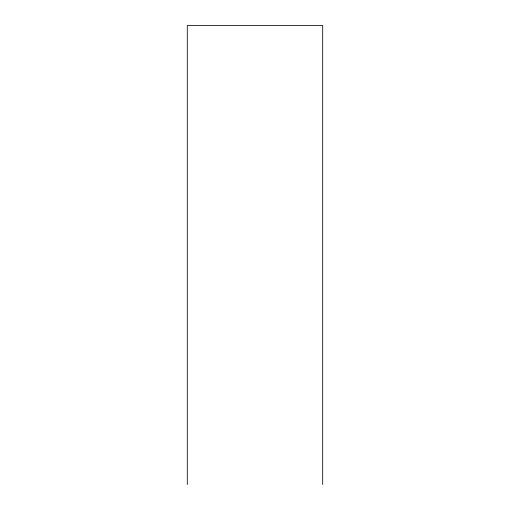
<?xml version="1.0" encoding="UTF-8"?>
<svg xmlns="http://www.w3.org/2000/svg" width="510" height="510" viewBox="0 0 510 510"><rect width="100%" height="100%" fill="white"/><g stroke="black" fill="none" stroke-linecap="round" stroke-linejoin="round"><path stroke-width="0.76" d="M322.702 484.5L322.702 25.5L187.297 25.5L187.297 484.5"/></g></svg>
